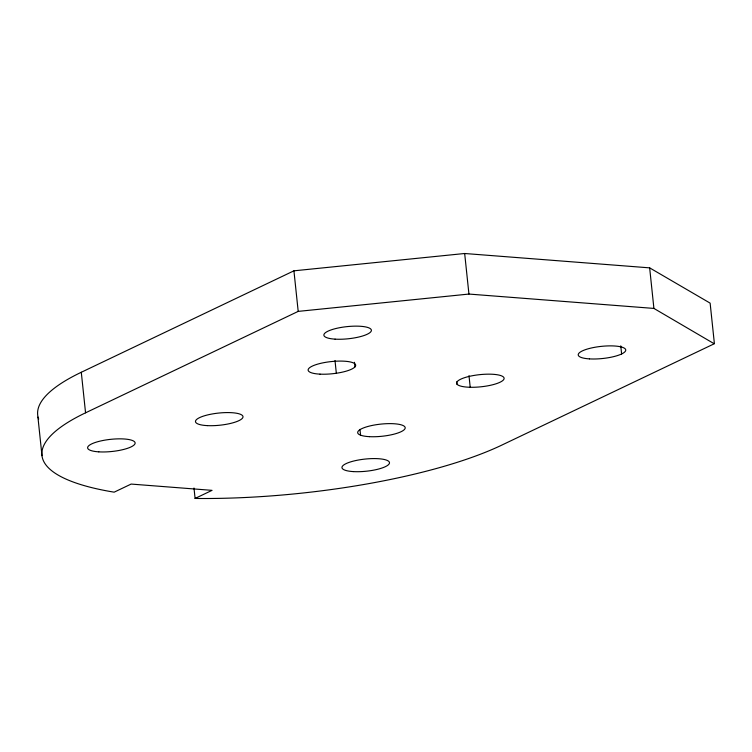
<?xml version="1.0" encoding="UTF-8"?>
<svg xmlns="http://www.w3.org/2000/svg" width="752" height="752" viewBox="0 0 752 752"><rect width="100%" height="100%" fill="white"/><g stroke="black" fill="none" stroke-linecap="round" stroke-linejoin="round"><path stroke-width="1.13" d="M41.98 455.656L37.713 415.095A253.095 64.653 -6 0 1 81.291 372.268L293.929 270.823L464.67 253.499L649.653 267.862L710.132 303.131L714.4 343.692L501.763 445.128A253.095 64.653 -6 0 1 200.718 498.501L195.088 498.444L193.988 488.02M195.088 498.444L212.055 490.351L131.13 484.072L114.154 492.165L109.924 491.451A253.095 64.653 -6 0 1 85.559 412.82L298.196 311.384L468.938 294.06L653.911 308.423L714.052 343.664M649.653 267.862L653.911 308.423M620.767 345.854L621.622 353.966M464.67 253.499L468.938 294.06M468.994 375.68L470.207 387.271M456.793 381.837L457.037 384.159M354.446 362.295L354.935 366.929M359.964 429.392L360.575 435.182M334.997 360.499L336.332 373.255M293.929 270.823L298.196 311.384M81.291 372.268L85.559 412.82M38.69 419.08A253.095 64.653 -6 0 1 38.079 417.097M457.319 384.507L456.765 383.802A23.904 6.11 -6 0 1 488.668 374.158A23.904 6.11 -6 0 1 496.254 383.727A23.904 6.11 -6 0 1 457.319 384.507M207.317 425.623A23.904 6.11 -6 0 0 243.009 416.815A23.904 6.11 -6 0 0 207.355 414.991A23.904 6.11 -6 0 0 207.317 425.623M369.514 436.668A23.904 6.11 -6 0 0 405.206 427.86A23.904 6.11 -6 0 0 369.552 426.036A23.904 6.11 -6 0 0 369.514 436.668M319.995 374.139A23.904 6.11 -6 0 0 355.687 365.331A23.904 6.11 -6 0 0 320.032 363.498A23.904 6.11 -6 0 0 319.995 374.139M335.063 339.143A23.904 6.11 -6 0 0 371.385 330.56A23.904 6.11 -6 0 0 336.407 328.389A23.904 6.11 -6 0 0 335.063 339.143M589.418 358.883A23.904 6.11 -6 0 0 625.739 350.31A23.904 6.11 -6 0 0 590.752 348.129A23.904 6.11 -6 0 0 589.418 358.883M98.803 451.849A23.904 6.11 -6 0 0 135.125 443.266A23.904 6.11 -6 0 0 100.148 441.095A23.904 6.11 -6 0 0 98.803 451.849M353.158 471.589A23.904 6.11 -6 0 0 389.48 463.016A23.904 6.11 -6 0 0 354.493 460.835A23.904 6.11 -6 0 0 353.158 471.589"/></g></svg>
